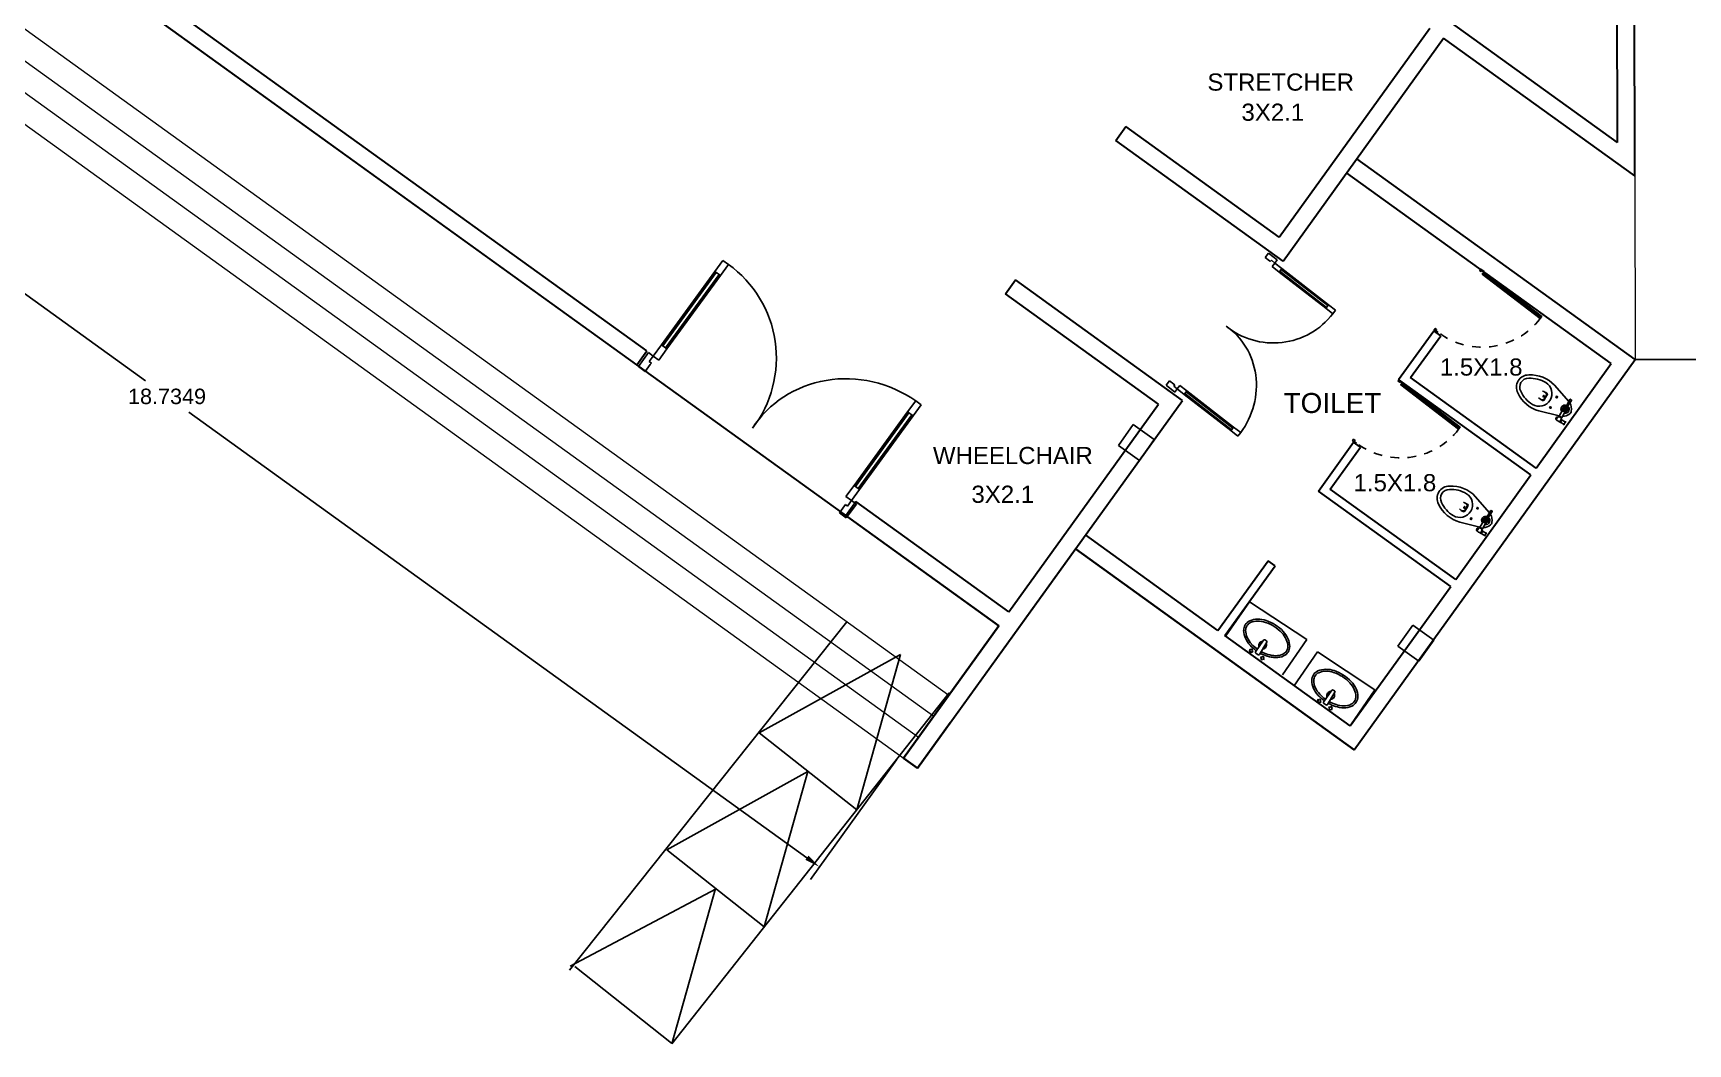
# Model space of a CAD drawing. Header units: metres. Extents: x 141303 to 146299, y 125960 to 127091.
# Drawn here: x 145986.26 to 146005.54, y 126126.93 to 126138.7 of the extents above; entities that cross this region are included whole.
import ezdxf

# ---------------------------------------------------------------- set-up
doc = ezdxf.new("R2010")
doc.units = ezdxf.units.M
doc.header["$MEASUREMENT"] = 0
doc.linetypes.add('C08_MUROS SERVICIOS$0$HIDDE100', pattern=[0.16, 0.1, -0.06])
for name, color, linetype in [('DIMENSION', 50, 'Continuous'), ('door', 12, 'Continuous'), ('FURNITURE', 6, 'Continuous')]:
    doc.layers.add(name, color=color, linetype=linetype)
for name, color, linetype, lineweight in [('ELEVATION', 7, 'Continuous', 20), ('LETTERING', 50, 'Continuous', 30), ('new column', 4, 'Continuous', 25), ('NVMI_WALL', 7, 'Continuous', 30), ('PLINTH', 80, 'Continuous', 30), ('STAIR', 93, 'Continuous', 25)]:
    doc.layers.add(name, color=color, linetype=linetype, lineweight=lineweight)
doc.layers.get('0').off()
doc.styles.get("Standard").update_dxf_attribs({"font": 'arial.ttf'})
doc.dimstyles.get("Standard").update_dxf_attribs({"dimtxt": 0.18, "dimasz": 0.18, "dimexe": 0.18, "dimexo": 0.0625, "dimgap": 0.09, "dimtad": 0, "dimtih": 1, "dimtoh": 1, "dimdec": 4, "dimzin": 0, "dimdsep": 46, "dimtxsty": 'Standard', "dimcen": 0.09, "dimadec": 0, "dimazin": 0, "dimtfac": 1, "dimtdec": 4, "dimtofl": 0, "dimtmove": 0, "dimatfit": 3, "dimfxl": 1, "dimtolj": 1, "dimtzin": 0, "dimarcsym": 0})

# ---------------------------------------------------------------- blocks, each defined once
blk = doc.blocks.new('A$C0A95752C')
for p, q in [((35, 710), (35, 790)), ((35, 790), (75, 790)), ((75, 790), (75, 710)), ((1425, 790), (1425, 710)), ((1465, 790), (1425, 790)), ((1465, 710), (1465, 790)), ((35, 710), (35, 180)), ((75, 710), (35, 710)), ((75, 710), (35, 710)), ((45, 710), (45, 180)), ((65, 710), (45, 710)), ((65, 180), (65, 710)), ((75, 180), (75, 710)), ((1425, 710), (1465, 710)), ((1425, 180), (1425, 710)), ((1425, 710), (1465, 710)), ((1435, 180), (1435, 710)), ((1435, 710), (1455, 710)), ((1455, 710), (1455, 180)), ((1465, 710), (1465, 180)), ((0, 100), (0, 0)), ((35, 100), (0, 100)), ((35, 180), (35, 100)), ((75, 180), (35, 180)), ((35, 180), (75, 180)), ((35, 100), (75, 100)), ((35, 60), (35, 100)), ((45, 180), (65, 180)), ((75, 100), (75, 180)), ((1465, 180), (1425, 180)), ((1425, 100), (1425, 180)), ((1425, 180), (1465, 180)), ((1465, 100), (1425, 100)), ((1455, 180), (1435, 180)), ((1465, 180), (1465, 100)), ((1465, 100), (1500, 100)), ((1465, 60), (1465, 100)), ((1500, 100), (1500, 0)), ((50, 60), (35, 60)), ((50, 50), (50, 60)), ((50, 0), (50, 50)), ((1450, 50), (1450, 60)), ((1450, 60), (1465, 60)), ((1450, 0), (1450, 50)), ((0, 0), (50, 0)), ((1500, 0), (1450, 0))]:
    blk.add_line(p, q)
blk.add_arc((1422.2, 117), 673, 89.76573, 181.44381)
blk.add_ellipse((73.9, 151.1), major_axis=(666.9, -121.7), ratio=0.940794, start_param=0.11153, end_param=1.73917)
blk = doc.blocks.new('flux caroni')
for p, q in [((-0.037, -0.076), (-0.037, -0.096)), ((0.036, -0.086), (-0.036, -0.086)), ((0, -0.121), (0, -0.05)), ((0.101, -0.068), (0.024, -0.068)), ((0.101, -0.103), (0.024, -0.103)), ((0.123, -0.062), (0.123, -0.005)), ((0.131, -0.062), (0.131, -0.052)), ((0.146, -0.052), (0.146, -0.062)), ((0.154, -0.005), (0.154, -0.062)), ((-0.085, -0.238), (-0.055, -0.238)), ((-0.07, -0.223), (-0.07, -0.253)), ((0.055, -0.238), (0.085, -0.238)), ((0.07, -0.223), (0.07, -0.253))]:
    blk.add_line(p, q)
for points in [[(0.118, 0), (0.121, -0.005), (0.156, -0.005), (0.159, 0)], [(-0.04, -0.076), (-0.042, -0.079), (-0.042, -0.092), (-0.04, -0.096)], [(-0.028, -0.076), (-0.04, -0.076), (-0.04, -0.096), (-0.028, -0.096)]]:
    blk.add_lwpolyline(points)
for points in [[(0.1, -0.103), (0.171, -0.329, -0.220845), (0.12, -0.641, -0.267949), (0, -0.711, -0.267949), (-0.12, -0.641, -0.220845), (-0.171, -0.329), (-0.097, -0.094, -0.200507)], [(-0.042, -0.079), (-0.123, -0.075, 0.428639), (-0.129, -0.08), (-0.129, -0.085), (-0.129, -0.09, 0.42603), (-0.123, -0.095), (-0.042, -0.092)], [(-0.09, -0.077, -0.184776), (-0.017, -0.013, -0.178359), (0.017, -0.013, -0.164856), (0.085, -0.068)], [(0.106, -0.103), (0.115, -0.103, -0.39071), (0.121, -0.109, 0.39071), (0.122, -0.11), (0.153, -0.11, 0.368077), (0.154, -0.109, 0.077411), (0.154, -0.062)], [(0.106, -0.068), (0.115, -0.068, 0.331964), (0.122, -0.062)], [(0.122, -0.11), (0.122, -0.111, 0.414214), (0.123, -0.112), (0.152, -0.112, 0.414214), (0.153, -0.111), (0.153, -0.11)], [(0.152, -0.112), (0.152, -0.116, -0.414214), (0.151, -0.117), (0.124, -0.117, -0.414214), (0.123, -0.116), (0.123, -0.112)], [(0.148, -0.117), (0.148, -0.12, -0.414214), (0.147, -0.121), (0.137, -0.121), (0.127, -0.121, -0.414214), (0.126, -0.12), (0.126, -0.117)], [(-0.044, -0.411, -0.060428), (-0.049, -0.358, -0.405477), (-0.034, -0.344), (0, -0.344), (0.034, -0.344, -0.405477), (0.049, -0.358, -0.060428), (0.044, -0.411)], [(0.048, -0.381, 0.43678), (0.019, -0.349), (0, -0.349), (-0.019, -0.349, 0.43678), (-0.048, -0.381)], [(0.004, -0.361), (0.004, -0.364, 0.310791), (0.006, -0.366, -0.034503), (0.007, -0.367, -0.106031), (0.009, -0.369, -0.162613), (0.01, -0.371, -0.162613), (0.009, -0.373, -0.106031), (0.007, -0.375, -0.069899), (0.004, -0.376, -0.056135), (0, -0.376, -0.056135), (-0.004, -0.376, -0.069899), (-0.007, -0.375, -0.106031), (-0.009, -0.373, -0.162613), (-0.01, -0.371, -0.162613), (-0.009, -0.369, -0.106031), (-0.007, -0.367, -0.034503), (-0.006, -0.366, 0.310791), (-0.004, -0.364), (-0.004, -0.361)]]:
    blk.add_lwpolyline(points, format="xyb")
for points in [[(0.104, -0.106), (0.104, -0.106, -0.414214), (0.101, -0.103), (0.101, -0.068, -0.414214), (0.104, -0.065), (0.104, -0.065, -0.414214), (0.106, -0.068), (0.106, -0.103, -0.414214)], [(0, -0.673, 0.267949), (0.087, -0.622, 0.149412), (0.146, -0.431, 0.414214), (0, -0.285, 0.414214), (-0.146, -0.431, 0.149412), (-0.087, -0.622, 0.267949)]]:
    blk.add_lwpolyline(points, format="xyb", close=True)
blk.add_lwpolyline([(0.155, -0.062), (0.122, -0.062), (0.121, -0.061), (0.121, -0.053), (0.122, -0.052), (0.155, -0.052), (0.156, -0.053), (0.156, -0.061)], close=True)
for centre, radius in [((0, -0.086), 0.0297), ((0, -0.086), 0.0204), ((-0.07, -0.238), 0.008), ((0.07, -0.238), 0.008)]:
    blk.add_circle(centre, radius)
for start, end in [(21.9459, 172.1193), (187.7161, 338.3331)]:
    blk.add_arc((0, -0.086), 0.0474, start, end)
blk = doc.blocks.new('LAVAMANOS A-03')
at = {"layer": 'FURNITURE'}
for p, q in [((-0.092, -0.109), (-0.116, -0.109)), ((-0.085, -0.102), (-0.085, -0.078)), ((-0.085, -0.14), (-0.085, -0.116)), ((-0.054, -0.109), (-0.078, -0.109)), ((-0.023, -0.306), (-0.03, -0.127)), ((-0.018, -0.115), (0.018, -0.115)), ((0.03, -0.127), (0.023, -0.306)), ((0.052, -0.109), (0.076, -0.109)), ((0.083, -0.102), (0.083, -0.078)), ((0.083, -0.14), (0.083, -0.116)), ((0.09, -0.109), (0.114, -0.109)), ((-0.011, -0.318), (0.011, -0.318))]:
    blk.add_line(p, q, dxfattribs=at)
for centre in [(-0.085, -0.109), (0.083, -0.109)]:
    blk.add_circle(centre, 0.0192, dxfattribs=at)
for centre, radius, start, end in [((-0.095, -0.404), 0.237, 122.2055, 146.6703), ((-0.036, -0.498), 0.348, 104.6225, 122.2055), ((-0.036, -0.498), 0.324, 104.6225, 122.2055), ((0.003, -0.647), 0.502, 93.6665, 104.6225), ((0.003, -0.647), 0.478, 93.7445, 104.6225), ((0, -0.246), 0.048, 124.3259, 240.8236), ((-0.018, -0.127), 0.012, 90, 180), ((0.018, -0.127), 0.012, 360, 90), ((0, -0.246), 0.048, 300.0921, 55.6741), ((0.003, -0.647), 0.478, 75.3775, 86.9266), ((0.003, -0.647), 0.502, 75.3775, 86.9724), ((0.042, -0.498), 0.324, 57.7945, 75.3775), ((0.042, -0.498), 0.348, 57.7945, 75.3775), ((0.101, -0.404), 0.237, 33.3297, 57.7945), ((-0.185, -0.345), 0.129, 146.6703, 180), ((-0.185, -0.345), 0.129, 180, 213.3297), ((-0.185, -0.345), 0.105, 146.6703, 180), ((-0.185, -0.345), 0.105, 180, 213.3297), ((-0.095, -0.404), 0.213, 122.2055, 146.6703), ((-0.095, -0.286), 0.213, 213.3297, 237.7945), ((-0.011, -0.306), 0.012, 180, 270), ((0.011, -0.306), 0.012, 270, 0), ((0.101, -0.404), 0.213, 33.3297, 57.7945), ((0.101, -0.286), 0.213, 302.2055, 326.6703), ((0.191, -0.345), 0.105, 360, 33.3297), ((0.191, -0.345), 0.105, 326.6703, 0), ((0.191, -0.345), 0.129, 0, 33.3297), ((0.191, -0.345), 0.129, 326.6703, 360), ((-0.095, -0.286), 0.237, 213.3297, 237.7945), ((-0.036, -0.192), 0.348, 237.7945, 255.3775), ((-0.036, -0.192), 0.324, 237.7945, 255.3775), ((0.003, -0.043), 0.502, 255.3775, 270), ((0.003, -0.043), 0.478, 255.3775, 270), ((0.003, -0.043), 0.478, 270, 284.6225), ((0.003, -0.043), 0.502, 270, 284.6225), ((0.042, -0.192), 0.324, 284.6225, 302.2055), ((0.042, -0.192), 0.348, 284.6225, 302.2055), ((0.101, -0.286), 0.237, 302.2055, 326.6703)]:
    blk.add_arc(centre, radius, start, end, dxfattribs=at)
blk = doc.blocks.new('*D352')
at = {"layer": 'Defpoints', "color": 0, "transparency": 16777216}
for p in [(145981.158, 126141.245), (145996.357, 126130.291), (145995.422, 126128.994)]:
    blk.add_point(p, dxfattribs=at)
at = {"layer": 'DIMENSION', "color": 0, "lineweight": -2, "transparency": 16777216}
for p, q in [((145981.122, 126141.195), (145980.119, 126139.802)), ((145980.37, 126139.843), (145987.571, 126134.653)), ((145995.276, 126129.099), (145988.075, 126134.289)), ((145996.32, 126130.24), (145995.317, 126128.848))]:
    blk.add_line(p, q, dxfattribs=at)
at = {"layer": 'DIMENSION', "color": 0, "transparency": 16777216}
for points in [[(145980.387, 126139.868), (145980.352, 126139.819), (145980.224, 126139.948)], [(145995.294, 126129.123), (145995.259, 126129.075), (145995.422, 126128.994)]]:
    blk.add_solid(points, dxfattribs=at)
at = {"layer": 'DIMENSION', "color": 0, "transparency": 16777216, "insert": (145987.823, 126134.471), "char_height": 0.18, "attachment_point": 5}
blk.add_mtext('\\A1;18.7349', dxfattribs=at)
blk = doc.blocks.new('C08_MUROS SERVICIOS$0$DOOR 1.20')
at = {"linetype": 'C08_MUROS SERVICIOS$0$HIDDE100'}
blk.add_lwpolyline([(187.586, 86.339, -0.424767), (188.786, 87.579)], format="xyb", dxfattribs=at)
at = {"linetype": 'ByBlock'}
blk.add_lwpolyline([(188.826, 86.379), (188.826, 87.579), (188.786, 87.579), (188.786, 86.379), (188.826, 86.379)], dxfattribs=at)
for points in [[(188.826, 87.559), (188.786, 87.559), (188.786, 87.579), (188.826, 87.579)], [(188.821, 87.41), (188.791, 87.41), (188.791, 87.419), (188.821, 87.419)], [(188.796, 87.419), (188.816, 87.419), (188.816, 87.41), (188.796, 87.41)], [(188.791, 86.999), (188.821, 86.999), (188.821, 86.919), (188.791, 86.919)], [(188.821, 86.469), (188.791, 86.469), (188.791, 86.479), (188.821, 86.479)], [(188.796, 86.479), (188.816, 86.479), (188.816, 86.469), (188.796, 86.469)], [(188.826, 86.379), (188.786, 86.379), (188.786, 86.399), (188.826, 86.399)]]:
    blk.add_lwpolyline(points, close=True)
blk.add_lwpolyline([(188.821, 86.399), (188.821, 87.559), (188.791, 87.559), (188.791, 86.399)], close=True, dxfattribs=at)
for points in [[(187.576, 86.379), (187.576, 86.309), (187.606, 86.309), (187.606, 86.339), (187.586, 86.339), (187.586, 86.379), (187.576, 86.379)], [(188.836, 86.379), (188.836, 86.309), (188.806, 86.309), (188.806, 86.339), (188.826, 86.339), (188.826, 86.379), (188.836, 86.379)]]:
    blk.add_lwpolyline(points)

msp = doc.modelspace()

# ---------------------------------------------------------------- linework, layer by layer
at = {"layer": 'ELEVATION'}
for p in [(146004.92047, 126137.03881), (146007.72506, 126134.91895)]:
    msp.add_line(p, (146004.9251, 126134.90004), dxfattribs=at)
at = {"layer": 'FURNITURE'}
for p, q in [((146000.43069, 126132.08125), (146000.15518, 126131.68271)), ((146001.09844, 126131.64067), (146000.43069, 126132.08125)), ((146001.09844, 126131.64067), (146000.81703, 126131.22944)), ((146001.22402, 126131.49734), (146000.94851, 126131.09879)), ((146001.89177, 126131.05675), (146001.22402, 126131.49734)), ((146001.89177, 126131.05675), (146001.61036, 126130.64552))]:
    msp.add_line(p, q, dxfattribs=at)
at = {"layer": 'new column'}
for p, q in [((145998.90416, 126133.89866), (145999.0781, 126134.14309)), ((145999.0781, 126134.14309), (145999.32253, 126133.96915)), ((145999.32253, 126133.96915), (145999.14859, 126133.72472)), ((145999.14859, 126133.72472), (145998.90416, 126133.89866)), ((146002.15981, 126131.56196), (146002.33375, 126131.80639)), ((146002.33375, 126131.80639), (146002.57818, 126131.63245)), ((146002.57818, 126131.63245), (146002.40424, 126131.38802)), ((146002.40424, 126131.38802), (146002.15981, 126131.56196))]:
    msp.add_line(p, q, dxfattribs=at)
at = {"layer": 'NVMI_WALL'}
for p, q in [((146004.71962, 126137.43012), (146004.70672, 126143.39257)), ((146004.92047, 126137.03881), (146004.9065, 126143.49288)), ((145993.41145, 126135.00218), (145982.38636, 126142.9488)), ((145993.29451, 126134.83993), (145982.26941, 126142.78655)), ((146004.71962, 126137.43012), (145999.40284, 126141.26233)), ((146000.77668, 126136.32749), (146002.53084, 126138.7612)), ((146000.82198, 126136.0483), (146002.69309, 126138.64426)), ((146004.92047, 126137.03881), (146002.69309, 126138.64426)), ((145998.87502, 126137.45163), (145998.99196, 126137.61388)), ((146000.77668, 126136.32749), (145998.99196, 126137.61388)), ((146000.82198, 126136.0483), (145998.87502, 126137.45163)), ((146004.9251, 126134.90004), (146001.68015, 126137.23892)), ((146003.10456, 126135.96571), (146001.56321, 126137.07667)), ((146004.64591, 126134.85474), (146003.10456, 126135.96571)), ((145997.58864, 126135.66691), (145997.70558, 126135.82916)), ((145999.65255, 126134.42583), (145997.70558, 126135.82916)), ((145999.37336, 126134.38053), (145997.58864, 126135.66691)), ((146002.16901, 126134.66773), (146002.57831, 126135.23559)), ((146002.3086, 126134.69038), (146002.65943, 126135.17712)), ((146002.65943, 126135.17712), (146002.57831, 126135.23559)), ((145993.29451, 126134.83993), (145993.41145, 126135.00218)), ((146001.65067, 126130.35712), (146004.9251, 126134.90004)), ((146003.76883, 126133.63789), (146004.64591, 126134.85474)), ((146003.71035, 126133.55676), (146002.16901, 126134.66773)), ((146003.76883, 126133.63789), (146002.3086, 126134.69038)), ((145996.94469, 126130.66897), (145999.65255, 126134.42583)), ((145997.62987, 126131.96163), (145999.37336, 126134.38053)), ((146001.23346, 126133.36975), (146001.64276, 126133.93762)), ((146001.37305, 126133.3924), (146001.72388, 126133.87914)), ((146001.72388, 126133.87914), (146001.64276, 126133.93762)), ((146002.83328, 126132.33991), (146003.71035, 126133.55676)), ((146002.7748, 126132.25879), (146001.23346, 126133.36975)), ((146002.83328, 126132.33991), (146001.37305, 126133.3924)), ((145995.72821, 126133.08577), (145995.84516, 126133.24802)), ((145997.62987, 126131.96163), (145995.84516, 126133.24802)), ((145997.51293, 126131.79939), (145995.72821, 126133.08577)), ((146000.06402, 126131.74728), (145998.52267, 126132.85825)), ((146001.65067, 126130.35712), (145998.40573, 126132.696)), ((146000.06402, 126131.74728), (146000.64874, 126132.55852)), ((146000.14514, 126131.68881), (146000.72986, 126132.50004)), ((146000.72986, 126132.50004), (146000.64874, 126132.55852)), ((146001.60536, 126130.63631), (146002.7748, 126132.25879)), ((145996.40196, 126130.25804), (145997.51293, 126131.79939)), ((146001.60536, 126130.63631), (146000.14514, 126131.68881)), ((145996.94469, 126130.66897), (145996.56421, 126130.1411)), ((145996.56421, 126130.1411), (145996.40196, 126130.25804))]:
    msp.add_line(p, q, dxfattribs=at)
at = {"layer": 'PLINTH'}
for p, q in [((145982.26941, 126142.78655), (145997.51293, 126131.79939)), ((146004.9251, 126134.90004), (146007.72506, 126134.91895)), ((146001.65067, 126130.35712), (146004.9251, 126134.90004)), ((145996.56421, 126130.1411), (145998.40573, 126132.696)), ((145998.40573, 126132.696), (146001.65067, 126130.35712)), ((145997.51293, 126131.79939), (145996.40196, 126130.25804)), ((145996.40196, 126130.25804), (145996.56421, 126130.1411))]:
    msp.add_line(p, q, dxfattribs=at)
at = {"layer": 'STAIR', "lineweight": 0}
for p, q in [((145996.92821, 126130.98815), (145981.68469, 126141.97532)), ((145996.7528, 126130.74478), (145981.50928, 126141.73194)), ((145996.57738, 126130.50141), (145981.33386, 126141.48857)), ((145996.49501, 126130.19097), (145981.15845, 126141.2452))]:
    msp.add_line(p, q, dxfattribs=at)
at = {"layer": 'STAIR'}
for p, q in [((145992.50926, 126127.79015), (145995.73956, 126131.8449)), ((145996.36511, 126131.46816), (145994.72073, 126130.55411)), ((145995.85626, 126129.65693), (145996.36511, 126131.46816)), ((145993.70302, 126126.93166), (145996.93288, 126131.01957)), ((145995.85626, 126129.65693), (145994.72073, 126130.55411)), ((145993.64411, 126129.19148), (145995.28849, 126130.10552)), ((145995.28849, 126130.10552), (145994.77964, 126128.29429)), ((145994.77964, 126128.29429), (145993.64411, 126129.19148)), ((145994.21188, 126128.74289), (145993.70302, 126126.93166)), ((145994.2198, 126128.73603), (145992.52008, 126127.83651)), ((145992.57187, 126127.83127), (145993.69883, 126126.94086))]:
    msp.add_line(p, q, dxfattribs=at)

# ---------------------------------------------------------------- block references
at = {"layer": 'door'}
for name, p, xscale, yscale, zscale, rotation in [('A$C0A95752C', (145995.7347, 126133.05721), -0.001997828450149831, 0.001997828450149832, 0.001997828450149832, 323.9179439976875), ('A$C0A95752C', (145999.45927, 126134.60192), -0.001297826430272344, 0.001297826430272344, 0.001297826430272344, 232.2036506255801), ('C08_MUROS SERVICIOS$0$DOOR 1.20', (145873.17244, 126066.86969), -0.7088458887546228, 0.7088458887546228, 0.7088458887546228, 232.5592679771883), ('C08_MUROS SERVICIOS$0$DOOR 1.20', (145872.22271, 126065.57993), -0.7088458887546228, 0.7088458887546228, 0.7088458887546228, 232.5592679771883)]:
    msp.add_blockref(name, p, dxfattribs=dict(at, xscale=xscale, yscale=yscale, zscale=zscale, rotation=rotation))
at = {"layer": 'FURNITURE', "extrusion": (8.32435e-24, 2.34996e-23, -1), "xscale": -1.021510850963692, "yscale": 1.021510850963692, "zscale": 1.021510850963692, "rotation": 121.2804611739288}
for p in [(-146004.1814, 126134.2772), (-146003.25794, 126132.98269)]:
    msp.add_blockref('flux caroni', p, dxfattribs=at)
at = {"layer": 'FURNITURE', "lineweight": 0, "extrusion": (1.36906e-23, -2.08351e-23, -1), "xscale": -0.9327357440957138, "yscale": 0.9327357440957135, "zscale": 0.932735744095713, "rotation": 212.6340383916114}
for p in [(-146000.46065, 126131.38143), (-146001.25398, 126130.79751)]:
    msp.add_blockref('LAVAMANOS A-03', p, dxfattribs=at)

# ---------------------------------------------------------------- texts
at = {"layer": 'LETTERING', "attachment_point": 1}
for s, width, gutter_width, insert, char_height in [('STRETCHER', 1.3966883, 1, (145999.94149, 126138.23265), 0.2), ('3X2.1', 1.107508, 1, (146000.33811, 126137.88164), 0.2), ('1.5X1.8', 0.6746933, 1, (146002.64894, 126134.9142), 0.2), ('TOILET', 1.4059069, 1.1639, (146000.82846, 126134.51177), 0.232781), ('WHEELCHAIR', 1.608439, 1, (145996.74416, 126133.88396), 0.2), ('1.5X1.8', 0.6746933, 1, (146001.64389, 126133.5672), 0.2), ('3X2.1', 1.107508, 1, (145997.19282, 126133.43252), 0.2)]:
    msp.add_mtext_dynamic_manual_height_columns(s, width=width, gutter_width=gutter_width, heights=[0], dxfattribs=dict(at, insert=insert, char_height=char_height))

# ---------------------------------------------------------------- dimensions: what is measured, and where the dimension line sits
at = {"layer": 'DIMENSION'}
dim = msp.add_aligned_dim(p1=(145981.15845, 126141.2452), p2=(145996.35687, 126130.29054), distance=-1.59846, dimstyle='Standard', dxfattribs=at)
dim.commit()
dim.dimension.update_dxf_attribs({"geometry": '*D352', "text_midpoint": (145987.82301, 126134.47114)})

doc.saveas('drawing.dxf')
